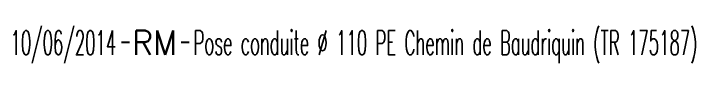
# Model space of a CAD drawing. Header units: millimetres. Extents: x 133011 to 134000, y 141997 to 143001.
# Drawn here: x 133441.58 to 133483.85, y 142736.76 to 142739.05 of the extents above; entities that cross this region are included whole.
import ezdxf
from ezdxf.enums import TextEntityAlignment as Align

# ---------------------------------------------------------------- set-up
doc = ezdxf.new("R2010")
doc.units = ezdxf.units.MM
doc.layers.get('0').update_dxf_attribs({"linetype": 'CONTINUOUS'})
doc.layers.add('L_910', color=7, linetype='CONTINUOUS')
doc.styles.get("Standard").update_dxf_attribs({"font": 'romans.shx', "width": 0.85})

# ---------------------------------------------------------------- blocks, each defined once
blk = doc.blocks.new('GIS_MODF')
at = {"color": 0, "linetype": 'Continuous', "flags": 128}
for points in [[(-2.176, -0.014), (-1.676, -0.014)], [(1.519, -0.014), (2.019, -0.014)]]:
    blk.add_lwpolyline(points, dxfattribs=at)
at = {"color": 0, "linetype": 'Continuous', "width": 0.5}
blk.add_attdef('DATE', text='', height=1.5, dxfattribs=at).set_placement((-2.502, -0.798), align=Align.RIGHT)
at = {"color": 0, "linetype": 'Continuous', "width": 1.771291}
blk.add_attdef('USER', text='', height=1.5, dxfattribs=at).set_placement((-1.507, -0.798), (1.276, -0.798), align=Align.FIT)
at = {"color": 0, "linetype": 'Continuous', "width": 0.5}
blk.add_attdef('DESC', (2.289, -0.798), '', height=1.5, dxfattribs=at)

msp = doc.modelspace()

# ---------------------------------------------------------------- block references
at = {"layer": 'L_910'}
ref = msp.add_blockref('GIS_MODF', (133450.449, 142738.062), dxfattribs=at)
ref.add_attrib('DATE', '10/06/2014', dxfattribs={"layer": '0', "color": 0, "linetype": 'Continuous', "height": 1.5, "width": 0.5}).set_placement((133447.947, 142737.264), align=Align.RIGHT)
ref.add_attrib('USER', 'RM', dxfattribs={"layer": '0', "color": 0, "linetype": 'Continuous', "height": 1.5, "width": 0.950449}).set_placement((133448.942, 142737.264), (133451.725, 142737.264), align=Align.FIT)
ref.add_attrib('DESC', 'Pose conduite %%C 110 PE Chemin de Baudriquin (TR 175187)', (133452.738, 142737.264), dxfattribs={"layer": '0', "color": 0, "linetype": 'Continuous', "height": 1.5, "width": 0.5})

doc.saveas('drawing.dxf')
